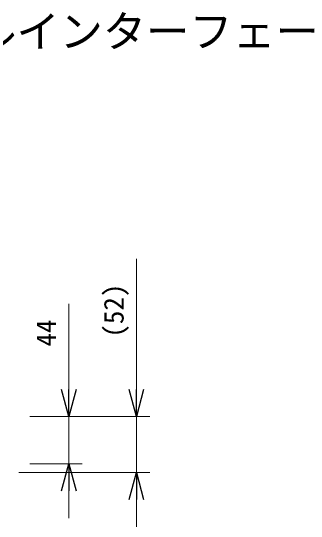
# Model space of a CAD drawing. Units: millimetres, scale not verified. Extents: x -62 to 62, y -56 to 57.
# Drawn here: x -20.06 to 7.83, y 9.02 to 56.79 of the extents above; entities that cross this region are included whole.
import ezdxf
from ezdxf.enums import TextEntityAlignment as Align

# ---------------------------------------------------------------- set-up
doc = ezdxf.new("R2010")
doc.units = ezdxf.units.MM
doc.header["$LTSCALE"] = 0.125
doc.layers.add('0-0_0', color=7, linetype='Continuous')
doc.layers.add('0-1_MOJI1', color=7, linetype='Continuous')
doc.layers.add('0-4_SUNPO', color=3, linetype='Continuous', lineweight=18)
doc.styles.add('ＭＳ ゴシック', font='')
doc.styles.get('ＭＳ ゴシック').set_extended_font_data('MS Gothic')

# ---------------------------------------------------------------- blocks, each defined once
blk = doc.blocks.new('_Open30')
at = {"layer": '0-0_0'}
blk.add_line((0, 0), (-1, 0), dxfattribs=at)
blk.add_lwpolyline([(-1, 0.26795), (0, 0), (-1, -0.26795)], dxfattribs=at)
blk = doc.blocks.new('D14')
at = {"layer": '0-4_SUNPO'}
for p, q in [((49.8527, 335.223), (49.8527, 343.1397)), ((46.2552, 332.723), (51.1027, 332.723)), ((49.8527, 328.323), (49.8527, 332.723)), ((46.2552, 328.323), (51.1027, 328.323)), ((49.8527, 325.823), (49.8527, 323.323))]:
    blk.add_line(p, q, dxfattribs=at)
at = {"layer": '0-4_SUNPO', "xscale": 2.5, "yscale": 2.5}
for p, rotation in [((49.8527, 332.723), 270), ((49.8527, 328.323), 90)]:
    blk.add_blockref('_Open30', p, dxfattribs=dict(at, rotation=rotation))
at = {"layer": '0-4_SUNPO', "color": 7, "style": 'ＭＳ ゴシック'}
blk.add_text('44', height=1.833, rotation=90, dxfattribs=at).set_placement((49.2277, 339.1814), align=Align.BOTTOM_LEFT)
blk = doc.blocks.new('D15')
at = {"layer": '0-4_SUNPO'}
for p, q in [((56.1027, 335.223), (56.1027, 347.3064)), ((46.2552, 332.723), (57.3527, 332.723)), ((56.1027, 327.523), (56.1027, 332.723)), ((45.2352, 327.523), (57.3527, 327.523)), ((56.1027, 325.023), (56.1027, 322.523))]:
    blk.add_line(p, q, dxfattribs=at)
at = {"layer": '0-4_SUNPO', "xscale": 2.5, "yscale": 2.5}
for p, rotation in [((56.1027, 332.723), 270), ((56.1027, 327.523), 90)]:
    blk.add_blockref('_Open30', p, dxfattribs=dict(at, rotation=rotation))
at = {"layer": '0-4_SUNPO', "color": 7, "style": 'ＭＳ ゴシック'}
blk.add_text('(52)', height=1.833, rotation=90, dxfattribs=at).set_placement((55.4777, 340.0147), align=Align.BOTTOM_LEFT)

msp = doc.modelspace()

# ---------------------------------------------------------------- block references
at = {"layer": '0-4_SUNPO'}
for name in ['D15', 'D14']:
    msp.add_blockref(name, (-64.5, -313.5), dxfattribs=at)

# ---------------------------------------------------------------- texts
at = {"layer": '0-1_MOJI1', "style": 'ＭＳ ゴシック'}
msp.add_text('デジタルインターフェースボックス', height=2.933, dxfattribs=at).set_placement((-35.5, 52.5), align=Align.BOTTOM_LEFT)

doc.saveas('drawing.dxf')
